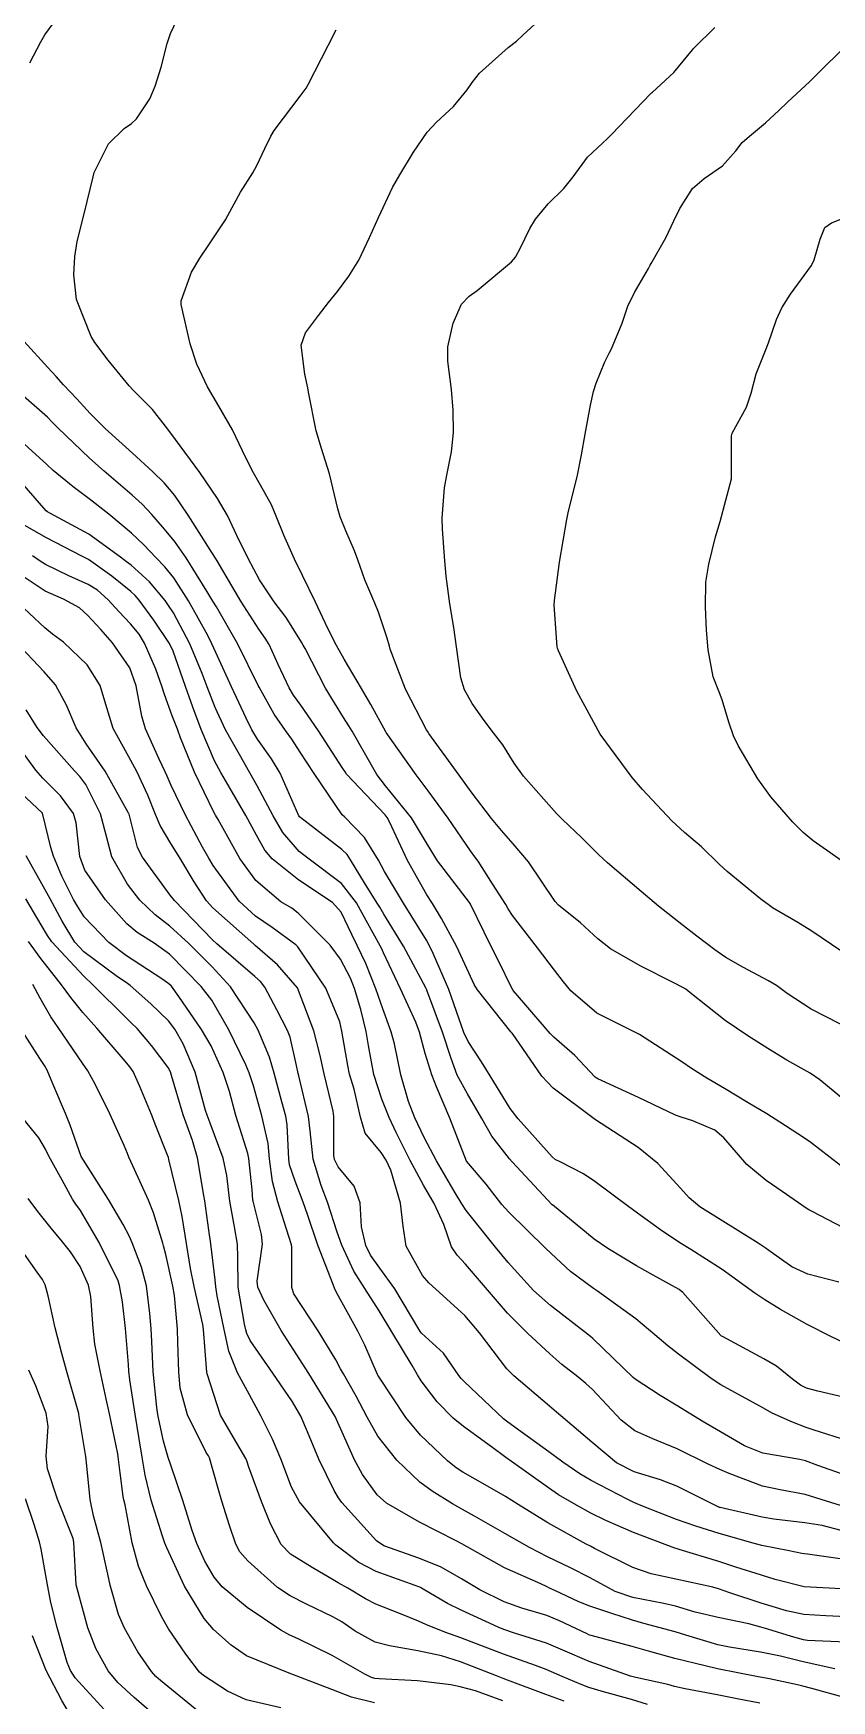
# Model space of a CAD drawing. Header units: metres. Extents: x 307586 to 320046, y 7427249 to 7434250.
# Drawn here: x 319114.7 to 319152, y 7429839.2 to 7429917 of the extents above; entities that cross this region are included whole.
import ezdxf

# ---------------------------------------------------------------- set-up
doc = ezdxf.new("R2010")
doc.units = ezdxf.units.M
doc.header["$MEASUREMENT"] = 0
doc.layers.add('Curvas de Nivel 1m', color=11, linetype='Continuous')
doc.layers.add('Curvas de Nivel 5m', color=15, linetype='Continuous')

msp = doc.modelspace()

# ---------------------------------------------------------------- linework, layer by layer
at = {"layer": 'Curvas de Nivel 1m', "flags": 128}
for points, elevation in [([(319152.927, 7429861.062), (319151.097, 7429862.002), (319150.942, 7429862.088), (319150.823, 7429862.162), (319149.707, 7429862.935), (319148.956, 7429863.449), (319148.053, 7429864.199), (319146.975, 7429865.447), (319146.565, 7429865.803), (319145.534, 7429866.232), (319144.985, 7429866.401), (319144.724, 7429866.506), (319142.999, 7429867.329), (319141.087, 7429868.204), (319141.012, 7429868.245), (319140.971, 7429868.281), (319140.01, 7429869.283), (319139.031, 7429870.145), (319138.866, 7429870.312), (319137.638, 7429871.741), (319137.142, 7429872.329), (319137.064, 7429872.458), (319136.445, 7429873.708), (319136.131, 7429874.344), (319135.784, 7429875.044), (319135.145, 7429876.359), (319135.104, 7429876.426), (319133.6, 7429878.375), (319133.14, 7429879.135), (319132.394, 7429880.388), (319131.175, 7429881.88), (319130.768, 7429882.406), (319130.199, 7429883.421), (319129.613, 7429884.424), (319129.457, 7429884.678), (319129.209, 7429885.066), (319128.372, 7429886.439), (319127.416, 7429888.283), (319127.331, 7429888.449), (319127.254, 7429888.588), (319126.533, 7429889.728), (319125.978, 7429890.469), (319125.288, 7429891.5), (319124.758, 7429892.485), (319124.235, 7429893.569), (319123.79, 7429894.495), (319123.331, 7429895.283), (319122.494, 7429896.508), (319121.366, 7429898.047), (319121.001, 7429898.526), (319120.283, 7429899.438), (319119.391, 7429900.351), (319119.198, 7429900.552), (319118.215, 7429901.752), (319117.594, 7429902.568), (319117.417, 7429902.855), (319116.737, 7429904.581), (319116.61, 7429905.738), (319116.657, 7429906.582), (319116.762, 7429907.293), (319117.097, 7429908.576), (319117.51, 7429910.298), (319117.569, 7429910.513), (319117.589, 7429910.569), (319118.239, 7429911.849), (319118.959, 7429912.556), (319119.31, 7429912.788), (319119.548, 7429913.011), (319120.158, 7429913.943), (319120.418, 7429914.541), (319120.687, 7429915.424), (319120.98, 7429916.536), (319121.128, 7429916.996), (319121.605, 7429918.014)], 817), ([(319114.553, 7429915.63), (319115.069, 7429916.605), (319115.26, 7429916.931), (319115.595, 7429917.404)], 816), ([(319152.994, 7429866.892), (319151.469, 7429868.155), (319151.016, 7429868.464), (319149.92, 7429869.075), (319149.027, 7429869.619), (319148.105, 7429870.199), (319147.044, 7429870.927), (319145.385, 7429872.235), (319145.205, 7429872.379), (319145.065, 7429872.469), (319144.612, 7429872.7), (319143.075, 7429873.466), (319141.678, 7429874.274), (319141.087, 7429874.738), (319140.281, 7429875.478), (319139.261, 7429876.308), (319139.106, 7429876.483), (319137.857, 7429878.323), (319137.141, 7429879.17), (319136.594, 7429879.785), (319136.129, 7429880.345), (319135.171, 7429881.592), (319134.613, 7429882.366), (319133.202, 7429884.326), (319133.165, 7429884.38), (319133.093, 7429884.492), (319132.105, 7429886.391), (319131.398, 7429888.251), (319131.355, 7429888.399), (319131.257, 7429888.766), (319130.85, 7429889.988), (319130.668, 7429890.409), (319130.208, 7429891.497), (319129.881, 7429892.421), (319129.727, 7429892.844), (319129.316, 7429893.787), (319129.055, 7429894.433), (319128.95, 7429894.81), (319128.564, 7429896.438), (319128.178, 7429897.624), (319127.927, 7429898.444), (319127.579, 7429900.26), (319127.545, 7429900.448), (319127.402, 7429901.088), (319127.229, 7429902.453), (319127.429, 7429903.027), (319128.043, 7429903.837), (319128.505, 7429904.439), (319128.926, 7429904.958), (319129.455, 7429905.662), (319129.922, 7429906.423), (319130.426, 7429907.469), (319130.838, 7429908.41), (319131.507, 7429909.8), (319131.836, 7429910.405), (319132.473, 7429911.452), (319133.119, 7429912.386), (319133.548, 7429912.855), (319134.346, 7429913.582), (319134.995, 7429914.366), (319135.222, 7429914.708), (319135.571, 7429915.143), (319136.91, 7429916.34), (319137.286, 7429916.636), (319137.592, 7429916.915), (319138.329, 7429917.596)], 819), ([(319152.429, 7429864.145), (319150.974, 7429865.265), (319150.438, 7429865.629), (319149.595, 7429866.181), (319148.988, 7429866.557), (319148.114, 7429867.081), (319147.006, 7429867.745), (319146.178, 7429868.223), (319145.466, 7429868.682), (319145.02, 7429868.988), (319143.033, 7429870.26), (319141.048, 7429871.26), (319139.832, 7429872.298), (319139.483, 7429872.72), (319139.073, 7429873.276), (319138.274, 7429874.318), (319137.098, 7429875.815), (319136.901, 7429876.133), (319136.787, 7429876.335), (319136.164, 7429877.297), (319135.498, 7429878.355), (319135.343, 7429878.565), (319135.138, 7429878.837), (319134.095, 7429880.371), (319133.172, 7429881.642), (319132.606, 7429882.386), (319131.203, 7429884.372), (319131.192, 7429884.389), (319130.485, 7429885.68), (319130.05, 7429886.418), (319129.243, 7429887.792), (319128.887, 7429888.434), (319128.484, 7429889.214), (319127.905, 7429890.444), (319127.292, 7429891.693), (319126.915, 7429892.456), (319126.427, 7429893.576), (319126.067, 7429894.469), (319125.844, 7429894.988), (319125.337, 7429895.907), (319125.004, 7429896.483), (319124.651, 7429897.19), (319124.019, 7429898.494), (319123.384, 7429899.597), (319122.852, 7429900.505), (319122.361, 7429901.558), (319122.044, 7429902.514), (319121.62, 7429904.34), (319121.623, 7429904.518), (319122.112, 7429905.857), (319122.492, 7429906.51), (319122.889, 7429907.089), (319123.485, 7429907.976), (319123.695, 7429908.292), (319123.811, 7429908.497), (319124.406, 7429909.589), (319124.97, 7429910.485), (319125.163, 7429910.839), (319125.53, 7429911.629), (319125.811, 7429912.204), (319125.979, 7429912.473), (319127.235, 7429914.131), (319127.472, 7429914.451), (319127.565, 7429914.614), (319128.187, 7429915.834), (319128.501, 7429916.441), (319128.861, 7429917.171)], 818), ([(319152.496, 7429874.146), (319151.092, 7429875.087), (319150.429, 7429875.503), (319149.249, 7429876.188), (319149.104, 7429876.283), (319148.712, 7429876.591), (319147.128, 7429877.878), (319146.759, 7429878.216), (319145.937, 7429879.024), (319145.147, 7429879.697), (319144.542, 7429880.246), (319143.175, 7429881.709), (319142.697, 7429882.265), (319141.203, 7429884.28), (319140.5, 7429885.575), (319140.104, 7429886.297), (319139.251, 7429888.179), (319139.208, 7429888.31), (319139.196, 7429888.368), (319139.055, 7429890.312), (319139.06, 7429890.529), (319139.303, 7429892.31), (319139.637, 7429894.305), (319139.727, 7429894.704), (319140.125, 7429896.298), (319140.329, 7429897.325), (319140.496, 7429898.293), (319140.746, 7429899.65), (319140.897, 7429900.287), (319141.014, 7429900.671), (319141.414, 7429901.665), (319141.624, 7429902.074), (319141.735, 7429902.277), (319142.229, 7429903.478), (319142.498, 7429904.269), (319142.806, 7429904.91), (319143.461, 7429906.03), (319143.542, 7429906.18), (319143.58, 7429906.259), (319144.27, 7429907.463), (319144.65, 7429908.248), (319144.921, 7429908.824), (319145.508, 7429909.754), (319146.066, 7429910.232), (319146.918, 7429910.823), (319147.532, 7429911.512), (319147.842, 7429911.903), (319148.174, 7429912.204), (319148.924, 7429912.821), (319149.555, 7429913.399), (319149.955, 7429913.79), (319150.379, 7429914.182), (319150.991, 7429914.754), (319151.575, 7429915.337), (319152.417, 7429916.157)], 821), ([(319152.814, 7429878.143), (319151.144, 7429879.301), (319150.681, 7429879.7), (319150.198, 7429880.174), (319149.17, 7429881.359), (319148.573, 7429882.196), (319147.653, 7429883.751), (319147.431, 7429884.208), (319147.209, 7429884.855), (319146.898, 7429885.893), (319146.771, 7429886.217), (319146.487, 7429886.968), (319146.252, 7429888.225), (319146.175, 7429889.139), (319146.118, 7429890.227), (319146.142, 7429891.376), (319146.27, 7429892.225), (319146.588, 7429893.493), (319146.802, 7429894.218), (319147.343, 7429896.21), (319147.335, 7429898.211), (319147.374, 7429898.337), (319148.032, 7429899.558), (319148.254, 7429900.201), (319148.492, 7429901.114), (319148.925, 7429902.195), (319149.07, 7429902.55), (319149.437, 7429903.639), (319149.685, 7429904.186), (319150.1, 7429904.831), (319151.076, 7429906.166), (319151.204, 7429906.426), (319151.481, 7429907.399), (319151.701, 7429907.946), (319152.013, 7429908.155), (319153.06, 7429908.581)], 822), ([(319152.344, 7429858.699), (319150.902, 7429859.079), (319150.157, 7429859.423), (319149.084, 7429860.187), (319148.915, 7429860.312), (319148.584, 7429860.527), (319146.933, 7429861.553), (319145.851, 7429862.226), (319145.351, 7429862.638), (319144.952, 7429863.101), (319143.891, 7429864.251), (319142.97, 7429864.99), (319140.983, 7429866.28), (319139.005, 7429867.766), (319138.483, 7429868.315), (319137.246, 7429870.113), (319137.084, 7429870.329), (319137.034, 7429870.39), (319135.469, 7429872.354), (319135.312, 7429872.602), (319135.071, 7429873.14), (319134.503, 7429874.366), (319133.783, 7429875.686), (319133.368, 7429876.377), (319133.109, 7429876.787), (319132.193, 7429878.389), (319131.36, 7429880.189), (319131.248, 7429880.399), (319131.155, 7429880.523), (319129.355, 7429882.427), (319129.283, 7429882.528), (319129.185, 7429882.685), (319128.05, 7429884.442), (319127.215, 7429885.634), (319126.876, 7429886.112), (319126.679, 7429886.458), (319126.166, 7429887.539), (319125.741, 7429888.473), (319125.556, 7429888.776), (319125.26, 7429889.184), (319124.416, 7429890.489), (319123.301, 7429892.386), (319123.231, 7429892.501), (319123.091, 7429892.717), (319121.956, 7429894.514), (319121.332, 7429895.436), (319120.837, 7429896.026), (319120.296, 7429896.536), (319119.356, 7429897.4), (319118.084, 7429898.563), (319117.38, 7429899.26), (319116.746, 7429899.939), (319116.137, 7429900.589), (319115.791, 7429900.988), (319115.401, 7429901.411), (319114.294, 7429902.611)], 816), ([(319152.834, 7429853.281), (319151.369, 7429853.623), (319150.839, 7429853.762), (319150.566, 7429853.89), (319150.192, 7429854.17), (319149.446, 7429854.778), (319148.852, 7429855.124), (319146.909, 7429856.163), (319146.863, 7429856.189), (319146.839, 7429856.21), (319146.605, 7429856.474), (319145.055, 7429858.228), (319144.894, 7429858.357), (319143.684, 7429859.032), (319142.905, 7429859.466), (319141.555, 7429860.274), (319140.919, 7429860.718), (319138.975, 7429862.31), (319138.957, 7429862.323), (319137.085, 7429864.329), (319136.964, 7429864.458), (319136.147, 7429865.515), (319135.677, 7429866.35), (319135, 7429867.497), (319134.528, 7429868.365), (319134.245, 7429869.143), (319133.831, 7429870.372), (319133.111, 7429872.33), (319133.094, 7429872.38), (319133.064, 7429872.443), (319132.014, 7429874.391), (319131.098, 7429875.879), (319130.906, 7429876.208), (319130.79, 7429876.405), (319130.187, 7429877.344), (319129.538, 7429878.424), (319129.378, 7429878.669), (319129.138, 7429878.905), (319127.224, 7429880.377), (319127.153, 7429880.432), (319127.131, 7429880.473), (319126.246, 7429882.464), (319125.854, 7429883.134), (319125.199, 7429884.048), (319124.934, 7429884.483), (319124.66, 7429885.034), (319123.986, 7429886.492), (319123.247, 7429888.1), (319123.064, 7429888.502), (319122.867, 7429888.894), (319121.968, 7429890.513), (319121.289, 7429891.584), (319120.871, 7429892.1), (319120.447, 7429892.533), (319119.881, 7429893.121), (319119.31, 7429893.673), (319118.249, 7429894.561), (319117.33, 7429895.276), (319116.588, 7429895.834), (319115.65, 7429896.595), (319115.347, 7429896.871), (319113.443, 7429898.619)], 814), ([(319152.81, 7429851.287), (319151.158, 7429851.817), (319150.819, 7429851.924), (319150.181, 7429852.17), (319149.239, 7429852.596), (319148.829, 7429852.818), (319147.487, 7429853.553), (319146.84, 7429853.912), (319146.388, 7429854.215), (319144.854, 7429855.348), (319144.355, 7429855.735), (319143.757, 7429856.247), (319142.874, 7429856.989), (319141.08, 7429858.278), (319140.894, 7429858.407), (319139.817, 7429859.211), (319138.91, 7429860.038), (319138.63, 7429860.313), (319136.937, 7429861.967), (319136.611, 7429862.335), (319135.88, 7429863.274), (319134.963, 7429864.36), (319134.171, 7429866.368), (319133.55, 7429867.83), (319133.33, 7429868.377), (319133.023, 7429869.383), (319132.756, 7429870.383), (319132.584, 7429870.84), (319131.87, 7429872.392), (319131.08, 7429874.074), (319130.98, 7429874.3), (319130.927, 7429874.402), (319130.27, 7429875.588), (319129.824, 7429876.419), (319129.116, 7429877.322), (319127.61, 7429878.445), (319127.137, 7429878.813), (319126.381, 7429879.697), (319125.92, 7429880.469), (319125.174, 7429881.883), (319124.835, 7429882.483), (319124.347, 7429883.333), (319123.699, 7429884.495), (319123.213, 7429885.528), (319122.837, 7429886.504), (319122.612, 7429887.126), (319122.035, 7429888.512), (319121.267, 7429889.95), (319121.043, 7429890.295), (319120.875, 7429890.526), (319120.145, 7429891.396), (319119.289, 7429892.173), (319119.078, 7429892.34), (319118.797, 7429892.555), (319117.309, 7429893.621), (319115.499, 7429894.597), (319115.385, 7429894.661), (319115.324, 7429894.718), (319113.668, 7429896.617)], 813), ([(319152.788, 7429849.652), (319151.376, 7429850.154), (319150.796, 7429850.361), (319150.531, 7429850.43), (319148.801, 7429850.717), (319147.937, 7429851.068), (319146.816, 7429851.717), (319145.971, 7429852.219), (319144.83, 7429852.909), (319144.003, 7429853.411), (319142.842, 7429854.173), (319142.742, 7429854.261), (319140.861, 7429856.08), (319140.755, 7429856.175), (319140.613, 7429856.284), (319138.882, 7429857.612), (319138.085, 7429858.318), (319136.906, 7429859.616), (319136.309, 7429860.336), (319134.938, 7429862.058), (319134.735, 7429862.362), (319134.432, 7429862.882), (319133.558, 7429864.374), (319132.974, 7429865.46), (319132.539, 7429866.384), (319132.242, 7429867.14), (319131.886, 7429868.391), (319131.588, 7429869.833), (319131.437, 7429870.396), (319131.049, 7429871.466), (319130.717, 7429872.405), (319130.25, 7429873.587), (319129.849, 7429874.419), (319129.596, 7429874.93), (319129.098, 7429875.975), (319128.7, 7429876.434), (319127.118, 7429877.477), (319125.879, 7429878.469), (319125.538, 7429878.875), (319125.144, 7429879.569), (319124.649, 7429880.485), (319123.914, 7429881.75), (319123.476, 7429882.497), (319123.188, 7429883.05), (319122.558, 7429884.506), (319122.17, 7429885.554), (319121.836, 7429886.514), (319121.248, 7429888.163), (319121.081, 7429888.523), (319120.347, 7429889.617), (319119.663, 7429890.544), (319119.483, 7429890.754), (319119.277, 7429890.946), (319118.384, 7429891.659), (319117.292, 7429892.434), (319117.204, 7429892.483), (319117.013, 7429892.574), (319115.306, 7429893.466), (319113.374, 7429894.567)], 812), ([(319152.728, 7429848.186), (319150.779, 7429848.8), (319149.616, 7429849.013), (319148.783, 7429849.187), (319147.227, 7429849.768), (319146.79, 7429849.954), (319146.242, 7429850.216), (319144.803, 7429850.932), (319143.664, 7429851.393), (319142.815, 7429851.765), (319142.186, 7429852.266), (319140.837, 7429853.693), (319140.534, 7429853.978), (319140.154, 7429854.29), (319139.414, 7429854.867), (319138.853, 7429855.353), (319137.813, 7429856.32), (319136.877, 7429857.252), (319135.932, 7429858.34), (319134.905, 7429859.549), (319134.513, 7429859.96), (319134.259, 7429860.36), (319133.903, 7429861.391), (319133.44, 7429862.375), (319132.952, 7429863.239), (319132.326, 7429864.386), (319131.671, 7429865.698), (319131.348, 7429866.396), (319130.996, 7429867.247), (319130.628, 7429868.406), (319130.372, 7429869.756), (319130.266, 7429870.411), (319130.028, 7429871.436), (319129.732, 7429872.42), (319129.542, 7429872.897), (319129.076, 7429873.787), (319128.59, 7429874.435), (319127.098, 7429875.937), (319126.804, 7429876.159), (319126.289, 7429876.462), (319125.118, 7429877.461), (319124.373, 7429878.488), (319123.352, 7429880.297), (319123.235, 7429880.499), (319123.155, 7429880.653), (319122.249, 7429882.509), (319121.595, 7429884.12), (319121.45, 7429884.518), (319121.209, 7429885.141), (319120.841, 7429886.147), (319120.719, 7429886.528), (319120.451, 7429887.315), (319119.914, 7429888.54), (319119.668, 7429888.955), (319119.262, 7429889.438), (319118.721, 7429890.009), (319118.21, 7429890.561), (319117.721, 7429891.009), (319117.28, 7429891.281), (319116.384, 7429891.683), (319115.289, 7429892.207), (319115.046, 7429892.358), (319114.689, 7429892.606)], 811), ([(319152.739, 7429845.749), (319150.89, 7429846.01), (319150.742, 7429846.019), (319150.626, 7429846.046), (319150.024, 7429846.171), (319148.746, 7429846.419), (319148.456, 7429846.484), (319146.754, 7429846.974), (319145.668, 7429847.313), (319144.764, 7429847.625), (319143.183, 7429848.254), (319142.889, 7429848.373), (319142.775, 7429848.427), (319142.469, 7429848.57), (319140.785, 7429849.45), (319140.254, 7429849.755), (319139.457, 7429850.3), (319138.8, 7429850.783), (319137.227, 7429851.916), (319136.821, 7429852.212), (319136.679, 7429852.331), (319134.84, 7429854.067), (319134.7, 7429854.211), (319134.601, 7429854.354), (319133.883, 7429855.394), (319132.862, 7429856.319), (319132.809, 7429856.381), (319132.737, 7429856.509), (319131.608, 7429858.393), (319130.902, 7429859.354), (319130.468, 7429859.966), (319130.254, 7429860.41), (319130.058, 7429861.281), (319129.988, 7429862.414), (319129.713, 7429863.181), (319128.959, 7429864.088), (319128.795, 7429864.432), (319128.764, 7429864.633), (319128.763, 7429866.432), (319128.734, 7429866.685), (319128.31, 7429868.437), (319128.112, 7429869.349), (319127.82, 7429870.442), (319127.063, 7429872.45), (319126.125, 7429873.516), (319125.082, 7429874.424), (319125.014, 7429874.481), (319123.1, 7429876.178), (319122.812, 7429876.503), (319122.229, 7429877.396), (319121.558, 7429878.516), (319121.14, 7429879.18), (319120.641, 7429880.02), (319120.426, 7429880.531), (319120.068, 7429881.442), (319119.556, 7429882.544), (319119.183, 7429883.223), (319118.455, 7429884.557), (319118.108, 7429885.667), (319117.843, 7429886.564), (319117.237, 7429887.523), (319116.135, 7429888.587), (319115.624, 7429888.962), (319115.259, 7429889.246), (319113.793, 7429890.615)], 809), ([(319152.479, 7429844.389), (319150.726, 7429844.48), (319149.372, 7429844.823), (319148.731, 7429845.022), (319147.543, 7429845.394), (319146.737, 7429845.666), (319144.884, 7429846.229), (319144.744, 7429846.274), (319144.682, 7429846.293), (319142.754, 7429847.014), (319141.458, 7429847.577), (319140.768, 7429847.919), (319140.091, 7429848.29), (319139.26, 7429848.785), (319138.781, 7429849.102), (319137.055, 7429850.327), (319136.796, 7429850.52), (319136.128, 7429851.011), (319134.817, 7429851.967), (319134.333, 7429852.357), (319133.58, 7429853.119), (319132.84, 7429854.095), (319132.67, 7429854.382), (319132.423, 7429854.808), (319131.474, 7429856.394), (319130.877, 7429857.37), (319130.2, 7429858.41), (319129.698, 7429859.215), (319129.137, 7429860.427), (319128.922, 7429861.034), (319128.458, 7429862.435), (319128.164, 7429863.224), (319127.794, 7429864.442), (319127.648, 7429865.772), (319127.575, 7429866.444), (319127.125, 7429868.335), (319127.098, 7429868.449), (319127.017, 7429868.822), (319126.715, 7429870.14), (319126.599, 7429870.457), (319126.101, 7429871.411), (319125.529, 7429872.473), (319125.326, 7429872.736), (319125.068, 7429872.973), (319123.291, 7429874.498), (319123.085, 7429874.692), (319121.313, 7429876.518), (319121.107, 7429876.766), (319119.818, 7429878.54), (319119.592, 7429878.997), (319119.19, 7429880.549), (319119.18, 7429880.576), (319119.154, 7429880.635), (319118.084, 7429882.561), (319117.192, 7429883.841), (319116.718, 7429884.577), (319116.276, 7429885.647), (319115.762, 7429886.592), (319115.232, 7429887.2), (319113.88, 7429888.614)], 808), ([(319152.712, 7429843.088), (319151.74, 7429843.123), (319150.713, 7429843.189), (319149.905, 7429843.363), (319148.718, 7429843.722), (319147.257, 7429844.205), (319146.725, 7429844.393), (319146.469, 7429844.469), (319144.729, 7429844.841), (319143.576, 7429845.092), (319142.734, 7429845.392), (319140.937, 7429846.278), (319140.744, 7429846.379), (319140.549, 7429846.48), (319138.76, 7429847.478), (319137.363, 7429848.324), (319136.777, 7429848.692), (319135.937, 7429849.183), (319134.788, 7429849.84), (319134.475, 7429850.04), (319134.068, 7429850.361), (319132.811, 7429851.557), (319132.125, 7429852.387), (319130.842, 7429854.319), (319130.812, 7429854.37), (319130.797, 7429854.401), (319130.209, 7429855.762), (319129.884, 7429856.415), (319128.89, 7429858.221), (319128.792, 7429858.431), (319128.724, 7429858.603), (319128.015, 7429860.439), (319127.521, 7429861.857), (319127.321, 7429862.446), (319126.953, 7429863.428), (319126.695, 7429864.19), (319126.652, 7429864.455), (319126.579, 7429866.056), (319126.513, 7429866.457), (319126.329, 7429867.124), (319125.979, 7429868.466), (319125.756, 7429869.204), (319125.219, 7429870.477), (319125.038, 7429870.816), (319123.924, 7429872.491), (319123.072, 7429873.426), (319121.985, 7429874.511), (319121.091, 7429875.318), (319120.415, 7429875.849), (319119.694, 7429876.541), (319119.114, 7429877.279), (319118.385, 7429878.557), (319118.124, 7429879.579), (319117.857, 7429880.563), (319117.167, 7429881.933), (319116.9, 7429882.304), (319116.65, 7429882.578), (319115.197, 7429884.208), (319114.9, 7429884.603), (319114.393, 7429885.427)], 807), ([(319152.699, 7429841.903), (319150.882, 7429841.977), (319150.701, 7429842.009), (319150.139, 7429842.168), (319149.027, 7429842.506), (319148.707, 7429842.605), (319148.148, 7429842.756), (319146.711, 7429843.046), (319145.634, 7429843.301), (319144.716, 7429843.576), (319144.179, 7429843.699), (319142.72, 7429843.979), (319141.908, 7429844.268), (319140.729, 7429844.897), (319139.812, 7429845.372), (319138.739, 7429845.881), (319137.904, 7429846.318), (319136.753, 7429846.978), (319135.328, 7429847.781), (319134.769, 7429848.09), (319134.295, 7429848.357), (319133.351, 7429848.944), (319132.783, 7429849.374), (319131.7, 7429850.391), (319130.81, 7429851.522), (319130.316, 7429852.408), (319129.798, 7429853.381), (319129.204, 7429854.425), (319129.077, 7429854.658), (319128.849, 7429855.081), (319128.026, 7429856.438), (319126.889, 7429858.157), (319126.791, 7429858.451), (319126.795, 7429860.334), (319126.776, 7429860.452), (319126.333, 7429861.858), (319126.138, 7429862.462), (319125.889, 7429863.407), (319125.761, 7429864.468), (319125.686, 7429865.185), (319125.398, 7429866.474), (319125.004, 7429867.871), (319124.803, 7429868.482), (319124.652, 7429868.849), (319123.855, 7429870.492), (319123.053, 7429871.87), (319122.568, 7429872.505), (319121.075, 7429874.021), (319120.366, 7429874.531), (319119.569, 7429875.024), (319119.092, 7429875.435), (319118.098, 7429876.56), (319117.124, 7429877.945), (319116.9, 7429878.573), (319116.723, 7429880.151), (319116.598, 7429880.578), (319115.989, 7429881.416), (319115.169, 7429882.234), (319114.83, 7429882.603), (319113.876, 7429883.93)], 806), ([(319152.665, 7429839.301), (319151.087, 7429839.738), (319150.67, 7429839.851), (319150.419, 7429839.912), (319149.115, 7429840.183), (319148.674, 7429840.272), (319148.579, 7429840.286), (319146.68, 7429840.656), (319146.11, 7429840.787), (319144.687, 7429841.144), (319143.458, 7429841.482), (319142.694, 7429841.692), (319140.773, 7429842.208), (319140.702, 7429842.23), (319140.593, 7429842.282), (319139.305, 7429842.897), (319138.711, 7429843.138), (319137.543, 7429843.493), (319136.717, 7429843.781), (319135.575, 7429844.341), (319134.728, 7429844.855), (319133.769, 7429845.4), (319132.737, 7429845.825), (319131.102, 7429846.396), (319130.746, 7429846.624), (319129.126, 7429848.425), (319128.978, 7429848.63), (319128.778, 7429848.984), (319128.062, 7429850.437), (319127.531, 7429851.724), (319127.211, 7429852.446), (319126.83, 7429853.114), (319125.917, 7429854.459), (319124.858, 7429855.988), (319124.693, 7429856.304), (319124.65, 7429856.473), (319124.59, 7429856.751), (319124.285, 7429858.479), (319124.272, 7429859.852), (319124.251, 7429860.487), (319124.122, 7429861.287), (319123.908, 7429862.49), (319123.754, 7429863.689), (319123.591, 7429864.494), (319122.979, 7429866.135), (319122.835, 7429866.501), (319122.77, 7429866.718), (319122.283, 7429868.507), (319121.715, 7429869.825), (319121.325, 7429870.517), (319121.037, 7429870.901), (319120.214, 7429871.702), (319119.245, 7429872.547), (319119.055, 7429872.69), (319118.653, 7429872.96), (319117.076, 7429874.127), (319116.666, 7429874.576), (319116.071, 7429875.564), (319115.503, 7429876.594), (319115.113, 7429877.304), (319114.389, 7429878.607)], 804), ([(319148.662, 7429839.059), (319147.606, 7429839.258), (319146.665, 7429839.436), (319145.172, 7429839.721), (319144.669, 7429839.837), (319144.355, 7429839.92), (319142.867, 7429840.257), (319142.674, 7429840.303), (319142.617, 7429840.318), (319140.684, 7429841.001), (319139.46, 7429841.53), (319138.696, 7429841.848), (319137.206, 7429842.325), (319136.705, 7429842.49), (319136.439, 7429842.599), (319134.713, 7429843.394), (319134.067, 7429843.71), (319132.932, 7429844.377), (319132.8, 7429844.455), (319132.724, 7429844.487), (319132.563, 7429844.543), (319130.731, 7429845.201), (319129.933, 7429845.611), (319128.858, 7429846.428), (319128.745, 7429846.543), (319127.16, 7429848.446), (319126.78, 7429849.132), (319126.28, 7429850.455), (319125.886, 7429851.375), (319125.355, 7429852.465), (319124.827, 7429853.441), (319124.262, 7429854.479), (319123.857, 7429855.489), (319123.63, 7429856.488), (319123.306, 7429858.075), (319123.239, 7429858.495), (319123.209, 7429858.81), (319123.006, 7429860.499), (319122.919, 7429861.126), (319122.728, 7429862.502), (319122.691, 7429862.749), (319122.395, 7429864.506), (319122.153, 7429865.326), (319121.728, 7429866.513), (319121.181, 7429868.348), (319121.124, 7429868.519), (319121.015, 7429868.729), (319120.248, 7429869.754), (319119.57, 7429870.542), (319119.297, 7429870.808), (319119.038, 7429871.061), (319117.522, 7429872.565), (319117.06, 7429873.013), (319115.589, 7429874.592), (319115.381, 7429874.89), (319115.091, 7429875.389), (319114.37, 7429876.607)], 803), ([(319143.406, 7429838.995), (319142.663, 7429839.23), (319141.354, 7429839.585), (319140.668, 7429839.79), (319140.306, 7429839.922), (319139.429, 7429840.299), (319138.678, 7429840.628), (319138.183, 7429840.812), (319136.688, 7429841.34), (319135.091, 7429841.952), (319134.699, 7429842.097), (319133.948, 7429842.361), (319133.054, 7429842.722), (319132.708, 7429842.881), (319131.872, 7429843.227), (319130.716, 7429843.672), (319130.241, 7429843.93), (319129.408, 7429844.42), (319128.965, 7429844.666), (319128.727, 7429844.81), (319127.829, 7429845.342), (319126.738, 7429846.004), (319126.293, 7429846.455), (319125.798, 7429847.419), (319125.373, 7429848.464), (319124.789, 7429850.063), (319124.687, 7429850.367), (319124.643, 7429850.472), (319123.957, 7429851.636), (319123.457, 7429852.49), (319122.842, 7429854.423), (319122.832, 7429854.5), (319122.678, 7429856.502), (319122.642, 7429856.727), (319122.236, 7429858.507), (319122.07, 7429859.34), (319121.875, 7429860.51), (319121.67, 7429861.768), (319121.523, 7429862.514), (319121.052, 7429864.429), (319121.028, 7429864.519), (319120.965, 7429864.714), (319120.451, 7429866.001), (319120.239, 7429866.531), (319119.699, 7429867.843), (319119.38, 7429868.544), (319119.232, 7429868.764), (319119.018, 7429869.029), (319117.693, 7429870.563), (319117.04, 7429871.291), (319116.469, 7429872.001), (319116.04, 7429872.585), (319115.071, 7429873.811), (319114.493, 7429874.606)], 802), ([(319139.516, 7429839.152), (319138.664, 7429839.463), (319136.866, 7429840.133), (319136.672, 7429840.203), (319136.353, 7429840.333), (319134.682, 7429840.983), (319133.791, 7429841.259), (319132.69, 7429841.495), (319131.364, 7429841.722), (319130.695, 7429841.901), (319129.752, 7429842.414), (319129.127, 7429842.844), (319128.709, 7429843.087), (319127.482, 7429843.676), (319126.719, 7429844.056), (319126.127, 7429844.456), (319124.735, 7429845.697), (319124.375, 7429846.111), (319124.175, 7429846.479), (319123.886, 7429847.353), (319123.534, 7429848.489), (319123.355, 7429849.068), (319122.948, 7429850.498), (319122.898, 7429850.602), (319122.795, 7429850.753), (319121.922, 7429852.509), (319121.588, 7429853.756), (319121.524, 7429854.513), (319121.475, 7429855.896), (319121.448, 7429856.514), (319121.318, 7429858.085), (319121.245, 7429858.516), (319120.908, 7429860.002), (319120.798, 7429860.408), (319120.764, 7429860.522), (319120.337, 7429861.939), (319120.098, 7429862.533), (319119.363, 7429864.138), (319119.188, 7429864.547), (319119.124, 7429864.707), (319118.968, 7429865.093), (319118.295, 7429866.557), (319117.614, 7429867.954), (319117.263, 7429868.567), (319117.017, 7429868.936), (319116.349, 7429869.903), (319115.883, 7429870.587), (319115.542, 7429871.097), (319115.047, 7429871.959), (319114.693, 7429872.604)], 801), ([(319130.66, 7429839.06), (319129.579, 7429839.333), (319128.666, 7429839.693), (319126.673, 7429840.45), (319124.681, 7429841.259), (319123.957, 7429841.752), (319123.144, 7429842.493), (319122.7, 7429843.002), (319121.782, 7429844.509), (319120.954, 7429846.305), (319120.863, 7429846.519), (319120.748, 7429846.846), (319120.225, 7429848.528), (319119.945, 7429849.693), (319119.801, 7429850.535), (319119.662, 7429851.398), (319119.48, 7429852.54), (319119.229, 7429854.153), (319119.185, 7429854.545), (319119.163, 7429854.862), (319119.019, 7429856.548), (319118.882, 7429857.794), (319118.75, 7429858.551), (319118.681, 7429858.766), (319117.799, 7429860.561), (319116.928, 7429862.048), (319116.707, 7429862.35), (319116.555, 7429862.576), (319116.068, 7429863.462), (319115.449, 7429864.593), (319115.286, 7429864.915), (319114.971, 7429865.444), (319114.034, 7429866.609)], 799), ([(319126.282, 7429838.828), (319124.66, 7429839.203), (319123.799, 7429839.618), (319122.671, 7429840.336), (319122.487, 7429840.502), (319121.847, 7429841.342), (319121.04, 7429842.517), (319120.702, 7429843.104), (319120.015, 7429844.531), (319119.637, 7429845.441), (319119.333, 7429846.541), (319119.012, 7429848.304), (319118.952, 7429848.547), (319118.923, 7429848.696), (319118.785, 7429849.805), (319118.685, 7429850.551), (319118.661, 7429850.685), (319118.281, 7429852.555), (319118.128, 7429853.253), (319117.836, 7429854.56), (319117.601, 7429855.817), (319117.514, 7429856.563), (319117.408, 7429858.042), (319117.292, 7429858.566), (319116.902, 7429859.437), (319116.455, 7429860.121), (319116.081, 7429860.582), (319115.548, 7429861.219), (319114.927, 7429862.009), (319114.477, 7429862.605)], 798), ([(319122.629, 7429838.5), (319120.669, 7429840.117), (319120.45, 7429840.303), (319120.238, 7429840.527), (319119.599, 7429841.453), (319118.972, 7429842.546), (319118.702, 7429843.188), (319118.31, 7429844.554), (319118.205, 7429845.078), (319117.874, 7429846.559), (319117.525, 7429847.798), (319117.373, 7429848.564), (319117.225, 7429850.129), (319117.171, 7429850.566), (319116.849, 7429852.533), (319116.842, 7429852.57), (319116.815, 7429852.677), (319116.268, 7429854.576), (319116.053, 7429855.375), (319115.745, 7429856.581), (319115.41, 7429858.06), (319115.273, 7429858.586), (319115.144, 7429858.836), (319114.899, 7429859.169), (319114.307, 7429860.007)], 797), ([(319120.345, 7429838.525), (319119.435, 7429839.313), (319118.668, 7429840.015), (319118.215, 7429840.555), (319117.634, 7429841.61), (319117.262, 7429842.564), (319116.723, 7429844.57), (319116.62, 7429846.571), (319116.578, 7429846.739), (319115.844, 7429848.579), (319115.378, 7429849.993), (319115.313, 7429850.585), (319115.42, 7429851.97), (319115.328, 7429852.585), (319114.832, 7429853.869), (319114.503, 7429854.595)], 796), ([(319116.407, 7429838.572), (319116.057, 7429839.178), (319115.323, 7429840.583), (319114.689, 7429842.192)], 794)]:
    msp.add_lwpolyline(points, dxfattribs=dict(at, elevation=elevation))
at = {"layer": 'Curvas de Nivel 5m', "flags": 128}
for points, elevation in [([(319152.436, 7429870.752), (319151.052, 7429871.447), (319149.929, 7429872.177), (319149.432, 7429872.55), (319149.069, 7429872.776), (319147.865, 7429873.412), (319147.079, 7429873.859), (319146.868, 7429874.001), (319146.56, 7429874.218), (319145.721, 7429874.862), (319145.094, 7429875.342), (319143.929, 7429876.252), (319143.113, 7429876.938), (319141.544, 7429878.276), (319141.137, 7429878.658), (319140.323, 7429879.47), (319139.44, 7429880.306), (319139.157, 7429880.59), (319137.621, 7429882.326), (319137.189, 7429882.935), (319136.648, 7429883.789), (319136.223, 7429884.345), (319135.777, 7429884.92), (319135.217, 7429885.723), (319134.86, 7429886.364), (319134.687, 7429886.91), (319134.488, 7429888.368), (319134.369, 7429889.262), (319134.185, 7429890.371), (319133.999, 7429891.666), (319133.939, 7429892.374), (319133.837, 7429893.856), (319133.818, 7429894.375), (319133.927, 7429895.784), (319134.034, 7429896.373), (319134.258, 7429897.473), (319134.357, 7429898.37), (319134.339, 7429899.415), (319134.254, 7429900.371), (319134.086, 7429901.701), (319134.09, 7429902.373), (319134.333, 7429903.472), (319134.716, 7429904.367), (319135.081, 7429904.729), (319135.449, 7429905.007), (319137.065, 7429906.336), (319137.247, 7429906.553), (319137.473, 7429906.993), (319137.919, 7429907.893), (319138.174, 7429908.323), (319138.774, 7429909.044), (319139.507, 7429909.755), (319139.943, 7429910.306), (319140.605, 7429911.221), (319141.54, 7429912.097), (319141.638, 7429912.192), (319141.732, 7429912.287), (319143.562, 7429914.195), (319143.598, 7429914.224), (319143.638, 7429914.259), (319144.641, 7429915.181), (319145.516, 7429916.241), (319145.55, 7429916.274), (319145.584, 7429916.307), (319146.552, 7429917.272)], 820), ([(319152.859, 7429855.746), (319152.013, 7429856.149), (319150.871, 7429856.728), (319149.626, 7429857.435), (319148.888, 7429857.873), (319148.423, 7429858.195), (319146.904, 7429859.301), (319145.436, 7429860.225), (319144.918, 7429860.538), (319144.02, 7429861.15), (319142.938, 7429861.934), (319142.483, 7429862.265), (319140.954, 7429863.408), (319140.426, 7429863.756), (319139.357, 7429864.304), (319139.095, 7429864.439), (319138.965, 7429864.551), (319137.363, 7429866.326), (319136.99, 7429866.807), (319136.055, 7429868.344), (319135.665, 7429868.996), (319135.029, 7429869.942), (319134.831, 7429870.362), (319134.725, 7429870.675), (319134.126, 7429872.369), (319133.406, 7429874.051), (319133.248, 7429874.378), (319133.086, 7429874.667), (319132.02, 7429876.391), (319131.125, 7429877.873), (319130.842, 7429878.404), (319130.198, 7429879.469), (319129.253, 7429880.429), (319129.154, 7429880.528), (319127.833, 7429882.444), (319127.193, 7429883.441), (319126.803, 7429884.06), (319126.504, 7429884.46), (319125.968, 7429885.226), (319125.264, 7429886.479), (319125.224, 7429886.565), (319124.272, 7429888.49), (319123.27, 7429890.235), (319123.107, 7429890.502), (319122.827, 7429890.957), (319121.857, 7429892.514), (319121.311, 7429893.302), (319120.756, 7429893.97), (319120.253, 7429894.536), (319119.805, 7429895.02), (319119.332, 7429895.449), (319118.032, 7429896.563), (319117.352, 7429897.175), (319115.872, 7429898.593), (319115.621, 7429898.842), (319115.378, 7429899.079), (319113.641, 7429900.618)], 815), ([(319152.756, 7429847.029), (319151.564, 7429847.349), (319150.762, 7429847.463), (319149.307, 7429847.64), (319148.766, 7429847.74), (319146.802, 7429848.18), (319146.773, 7429848.187), (319146.715, 7429848.211), (319144.782, 7429849.181), (319144.017, 7429849.474), (319142.789, 7429849.844), (319141.966, 7429850.268), (319140.807, 7429851.23), (319139.562, 7429852.299), (319139.159, 7429852.638), (319138.829, 7429852.919), (319137.161, 7429854.327), (319136.846, 7429854.657), (319135.562, 7429856.343), (319134.875, 7429857.15), (319133.523, 7429858.371), (319133.192, 7429858.672), (319132.899, 7429859.009), (319132.143, 7429860.388), (319131.999, 7429861.317), (319131.88, 7429862.391), (319131.422, 7429863.931), (319131.211, 7429864.398), (319130.966, 7429864.752), (319130.229, 7429865.665), (319129.998, 7429866.415), (319129.702, 7429867.72), (319129.493, 7429868.423), (319129.406, 7429868.813), (319129.138, 7429870.428), (319129.039, 7429870.864), (319128.382, 7429872.437), (319127.082, 7429874.357), (319127.036, 7429874.405), (319126.988, 7429874.451), (319125.883, 7429875.26), (319125.096, 7429875.784), (319124.33, 7429876.488), (319123.128, 7429878.16), (319122.919, 7429878.502), (319122.628, 7429879.015), (319121.834, 7429880.513), (319121.167, 7429881.891), (319120.972, 7429882.324), (319120.88, 7429882.524), (319120.597, 7429883.113), (319119.96, 7429884.539), (319119.794, 7429885.127), (319119.529, 7429886.545), (319119.235, 7429887.385), (319118.415, 7429888.558), (319117.867, 7429889.172), (319117.266, 7429889.832), (319116.871, 7429890.178), (319116.127, 7429890.587), (319115.527, 7429890.848), (319115.277, 7429890.97), (319114.293, 7429891.62)], 810), ([(319152.166, 7429840.66), (319150.685, 7429840.975), (319149.623, 7429841.242), (319148.692, 7429841.433), (319147.239, 7429841.66), (319146.696, 7429841.778), (319145.2, 7429842.225), (319144.704, 7429842.38), (319143.234, 7429842.778), (319142.71, 7429842.923), (319141.747, 7429843.235), (319140.716, 7429843.583), (319140.21, 7429843.78), (319139.085, 7429844.305), (319138.839, 7429844.423), (319138.725, 7429844.479), (319138.423, 7429844.616), (319136.733, 7429845.37), (319134.988, 7429846.348), (319134.745, 7429846.491), (319134.467, 7429846.634), (319132.76, 7429847.499), (319131.212, 7429848.396), (319130.777, 7429848.782), (319130.098, 7429849.722), (319129.718, 7429850.416), (319128.823, 7429852.43), (319127.587, 7429854.443), (319126.854, 7429855.584), (319126.297, 7429856.456), (319125.49, 7429857.858), (319125.201, 7429858.467), (319125.177, 7429858.748), (319125.42, 7429860.472), (319125.379, 7429860.932), (319124.987, 7429862.479), (319124.982, 7429862.527), (319124.941, 7429863.009), (319124.791, 7429864.482), (319124.735, 7429864.713), (319124.184, 7429866.488), (319123.88, 7429867.611), (319123.585, 7429868.494), (319123.025, 7429869.732), (319122.582, 7429870.505), (319121.518, 7429872.045), (319121.169, 7429872.519), (319121.055, 7429872.633), (319120.724, 7429872.859), (319119.074, 7429873.945), (319118.254, 7429874.558), (319117.095, 7429875.759), (319116.777, 7429876.252), (319116.604, 7429876.577), (319116.045, 7429877.66), (319115.658, 7429878.592), (319115.546, 7429879.003), (319115.153, 7429880.6), (319113.171, 7429882.447)], 805), ([(319136.661, 7429839.158), (319135.384, 7429839.625), (319134.668, 7429839.822), (319134.22, 7429839.908), (319132.67, 7429840.101), (319130.878, 7429840.191), (319130.671, 7429840.207), (319130.519, 7429840.25), (319130.21, 7429840.407), (319128.686, 7429841.283), (319127.092, 7429842.052), (319126.7, 7429842.23), (319126.29, 7429842.454), (319124.709, 7429843.511), (319123.542, 7429844.488), (319123.165, 7429844.931), (319122.735, 7429845.675), (319122.366, 7429846.504), (319122.144, 7429847.114), (319121.709, 7429848.511), (319121.15, 7429850.155), (319121.022, 7429850.518), (319120.801, 7429851.28), (319120.579, 7429852.292), (319120.538, 7429852.524), (319120.493, 7429852.85), (319120.325, 7429854.528), (319120.263, 7429855.935), (319120.222, 7429856.53), (319120.158, 7429857.246), (319120.007, 7429858.533), (319119.777, 7429859.412), (319119.341, 7429860.544), (319119.211, 7429860.841), (319118.921, 7429861.402), (319118.24, 7429862.557), (319116.963, 7429864.57), (319116.44, 7429866.04), (319116.219, 7429866.581), (319115.634, 7429867.96), (319115.363, 7429868.595), (319115.237, 7429868.819), (319115.018, 7429869.148), (319114.092, 7429870.609)], 800), ([(319118.218, 7429838.554), (319116.67, 7429840.229), (319116.45, 7429840.572), (319116.303, 7429840.947), (319115.828, 7429842.579), (319115.541, 7429843.751), (319115.377, 7429844.583), (319115.082, 7429846.244), (319115.01, 7429846.587), (319114.755, 7429847.396), (319114.354, 7429848.596)], 795)]:
    msp.add_lwpolyline(points, dxfattribs=dict(at, elevation=elevation))

doc.saveas('drawing.dxf')
